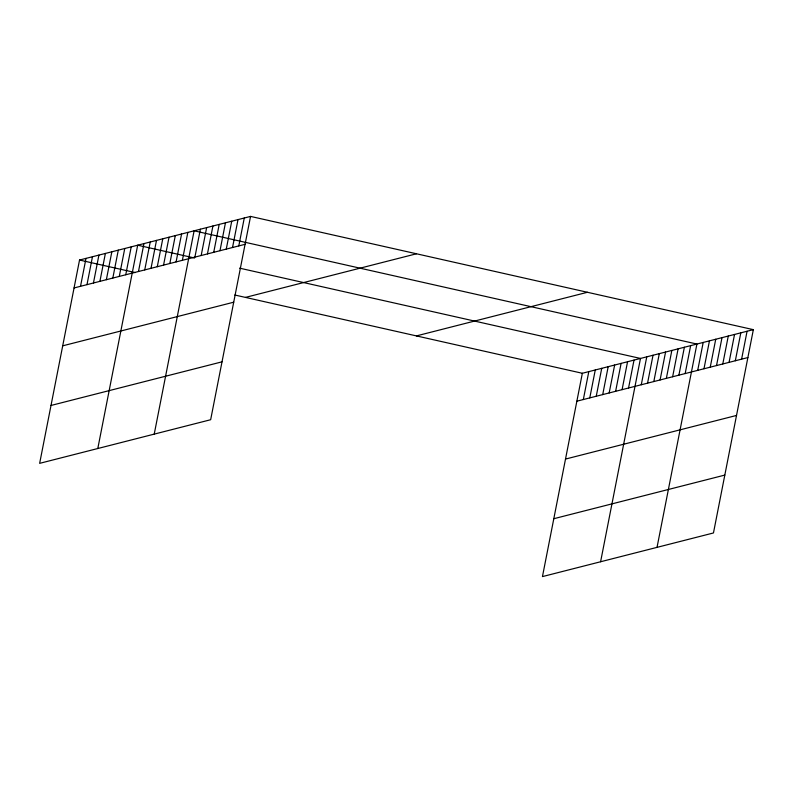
<?xml version="1.0" encoding="UTF-8"?>
<svg xmlns="http://www.w3.org/2000/svg" width="793" height="793" viewBox="0 0 793 793"><rect width="100%" height="100%" fill="white"/><g stroke="black" fill="none" stroke-linecap="round" stroke-linejoin="round"><path stroke-width="1.19" d="M250.548 216.41L79.538 260.035L39.65 463.35L210.66 419.725L250.548 216.41L753.35 329.65L713.462 532.965L542.452 576.59L582.34 373.275L753.35 329.65M80.519 286.293L86.001 258.389M86.982 284.647L92.464 256.734M93.445 283.002L98.917 255.088M99.908 281.346L105.38 253.443M106.361 279.701L111.843 251.787M112.824 278.056L118.296 250.142M119.287 276.41L124.759 248.496M125.75 274.755L131.222 246.851M97.797 448.521L137.685 245.196L194.572 258.012M138.478 271.513L143.949 243.6M144.742 269.907L150.224 242.004M151.017 268.312L156.489 240.398M157.282 266.716L162.763 238.802M163.556 265.11L169.028 237.206M169.831 263.514L175.303 235.6M176.096 261.908L181.577 234.004M182.37 260.312L187.842 232.399M154.229 434.118L194.116 230.803L696.918 344.043L657.03 547.368M194.909 257.11L200.381 229.207M201.174 255.515L206.656 227.601M207.449 253.919L212.921 226.005M213.723 252.313L219.195 224.399M219.988 250.717L225.46 222.803M226.263 249.111L231.734 221.207M232.527 247.515L238.009 219.602M238.802 245.919L244.274 218.006M583.331 399.543L588.803 371.63M589.784 397.888L595.265 369.984M596.247 396.242L601.728 368.339M602.71 394.597L608.181 366.683M609.173 392.951L614.644 365.038M615.626 391.296L621.107 363.392M622.089 389.65L627.56 361.737M628.552 388.005L634.023 360.091M600.598 561.761L640.486 358.446L239.605 268.153M641.279 384.754L646.761 356.85M647.554 383.158L653.026 355.244M653.819 381.552L659.3 353.648M660.093 379.956L665.565 352.042M666.358 378.36L671.84 350.447M672.633 376.754L678.104 348.851M678.897 375.158L684.379 347.245M685.172 373.562L690.644 345.649M697.711 370.361L703.193 342.447M703.986 368.755L709.457 340.851M710.25 367.159L715.732 339.245M716.525 365.563L721.997 337.649M722.79 363.957L728.271 336.054M729.064 362.361L734.536 334.448M735.329 360.756L740.811 332.852M741.604 359.16L747.075 331.246M74.066 287.948L245.067 244.313M245.463 297.405L416.474 253.78M62.706 345.827L233.717 302.202M51.01 405.461L222.01 361.836M416.414 335.905L587.425 292.28M576.868 401.189L747.878 357.564M565.508 459.068L736.519 415.443M553.811 518.711L724.822 475.086M79.538 260.035L135.246 272.574M234.797 295.006L582.34 373.275"/></g></svg>
